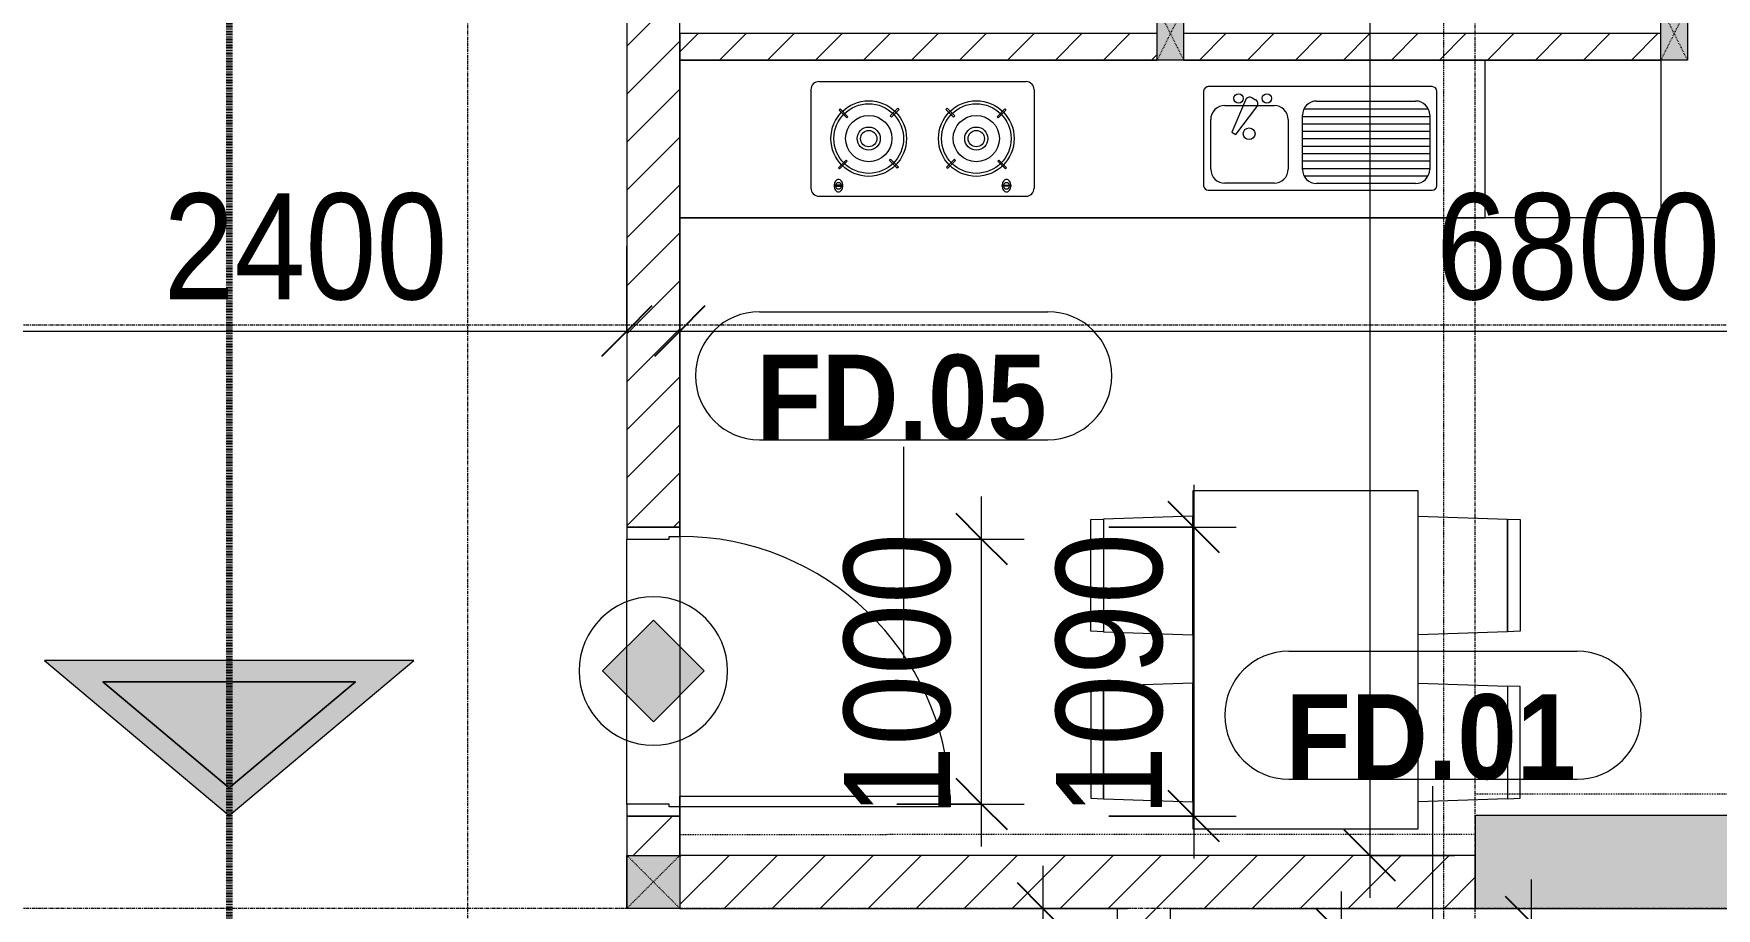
# Model space of a CAD drawing. Header units: millimetres. Extents: x 1591 to 240306, y -15958 to 82755.
# Drawn here: x 127616 to 133963, y 37037 to 40337 of the extents above; entities that cross this region are included whole.
import ezdxf

# ---------------------------------------------------------------- set-up
doc = ezdxf.new("R2010")
doc.units = ezdxf.units.MM
for name, pattern in [('1 NÉT CALL OUT', [6, 3, -3]), ('Dash', [6, 3, -3]), ('Dash 1_8_', [6.35, 3.175, -3.175]), ('Dash Dot 3_16_', [7.9375, 4.7625, -1.5875, 0, -1.5875]), ('Grid Line', [22.225, 12.7, -3.175, 3.175, -3.175])]:
    doc.linetypes.add(name, pattern=pattern)
for name, color, linetype, lineweight in [('0-1', 7, 'Continuous', 5), ('A-ANNO-DIMS', 211, 'Continuous', 9), ('A-ANNO-DIMS-160', 211, 'Continuous', 9), ('A-ANNO-NOTE', 131, 'Continuous', 9), ('A-AREA', 32, 'Dash 1_8_', 9), ('A-DETL-1', 90, '1 NÉT CALL OUT', 100), ('A-DETL-GENF-2', 1, 'Continuous', 9), ('A-DOOR-3', 1, 'Continuous', 9), ('A-DOOR-FRAM-1', 1, 'Continuous', 9), ('A-DOOR-IDEN', 31, 'Continuous', 9), ('A-FLOR-2', 9, 'Continuous', 9), ('A-WALL', 113, 'Continuous', 9), ('A-WALL-1', 253, 'Continuous', 18), ('A-WALL-3', 113, 'Continuous', 18), ('A-WALL-PATT-1', 10, 'Continuous', 9), ('A-WALL-PATT-2', 111, 'Continuous', 9), ('G-ANNO-SYMB-1', 111, 'Dash Dot 3_16_', 18), ('I-FURN', 30, 'Continuous', 9), ('I-FURN-1', 254, 'Continuous', 9), ('S-COLS', 52, 'Continuous', 9), ('S-COLS-1', 52, 'Continuous', 5), ('S-COLS-2', 7, 'Continuous', 18), ('S-COLS-3', 254, 'Continuous', 9), ('S-COLS-4', 253, 'Continuous', 18), ('S-COLS-5', 52, 'Continuous', 18), ('S-COLS-HDLN', 52, 'Dash', 9), ('S-COLS-HDLN-1', 9, 'Dash', 9), ('S-GRID-1', 1, 'Grid Line', 9)]:
    doc.layers.add(name, color=color, linetype=linetype, lineweight=lineweight)
doc.styles.add('Arial_B_3', font='arialbd_0.ttf', dxfattribs={"width": 0.9, "height": 320})
doc.styles.add('UTM Avo', font='UTM Avo.ttf', dxfattribs={"width": 0.9, "height": 400})
doc.dimstyles.new('1_Dim_chi_tiet_2_5', dxfattribs={"dimscale": 304.8, "dimtxt": 399.720379, "dimasz": 0.629921, "dimexe": 0.524934, "dimexo": 0.0625, "dimgap": 0.052493, "dimtad": 1, "dimdec": 0, "dimrnd": 5, "dimzin": 0, "dimdsep": 46, "dimtxsty": 'UTM Avo', "dimblk1": 'OBLIQUE', "dimblk2": 'OBLIQUE', "dimsah": 1, "dimcen": 0.09, "dimdle": 0.524934, "dimazin": 0, "dimtfac": 1, "dimtdec": 4, "dimtix": 1, "dimtmove": 0, "dimatfit": 3, "dimfxl": 1.049869, "dimfxlon": 1, "dimtvp": 1, "dimtolj": 1, "dimtzin": 0, "dimarcsym": 2})
doc.dimstyles.new('1_Dim_chi_tiet_2_5_1', dxfattribs={"dimscale": 304.8, "dimtxt": 399.720379, "dimasz": 0.629921, "dimexe": 0.524934, "dimexo": 0.0625, "dimgap": 0.052493, "dimtad": 1, "dimdec": 0, "dimrnd": 5, "dimzin": 0, "dimdsep": 46, "dimtxsty": 'UTM Avo', "dimblk1": 'OBLIQUE', "dimblk2": 'OBLIQUE', "dimsah": 1, "dimcen": 0.09, "dimdle": 0.524934, "dimazin": 0, "dimtfac": 1, "dimtdec": 4, "dimtix": 1, "dimtmove": 0, "dimatfit": 3, "dimfxl": 1.049869, "dimfxlon": 1, "dimtvp": 1, "dimtolj": 1, "dimtzin": 0, "dimarcsym": 2})
pattern_1 = [(45, (11001.35, 0), (-90.50967, 90.50967), [])]

# ---------------------------------------------------------------- blocks, each defined once
blk = doc.blocks.new('NCV_TKTC_KET CAU_rvt-1-TKCS_MB TẦNG 3-4')
at = {"layer": 'S-COLS-1'}
blk.add_hatch(color=256, dxfattribs=at).paths.add_polyline_path([(123352.6, 37036.9), (123352.6, 37386.9), (122052.6, 37386.9), (122052.6, 37036.9), (122207.7, 37036.9)])
at = {"layer": 'S-COLS-2'}
for p, q in [((123352.6, 37386.9), (122052.6, 37386.9)), ((122052.6, 37386.9), (122052.6, 37036.9)), ((122052.6, 37036.9), (123352.6, 37036.9))]:
    blk.add_line(p, q, dxfattribs=at)
blk = doc.blocks.new('G1_SOF - BO TRU - 100x200-746114-TKCS_MB TẦNG 3-4')
at = {"layer": 'S-COLS'}
blk.add_hatch(color=256, dxfattribs=at).paths.add_polyline_path([(50, -100), (50, 100), (-50, 100), (-50, -100)])
at = {"layer": 'S-COLS-4'}
for p, q in [((-50, 100), (50, 100)), ((-50, -100), (-50, 100)), ((50, 100), (50, -100)), ((50, -100), (-50, -100))]:
    blk.add_line(p, q, dxfattribs=at)
at = {"layer": 'S-COLS-HDLN-1'}
for p, q in [((50, -100), (-50, 100)), ((-50, -100), (50, 100))]:
    blk.add_line(p, q, dxfattribs=at)
blk = doc.blocks.new('HE BEP A1 - HE BEP A 2-V193-TKCS_MB TẦNG 3-4')
at = {"layer": 'I-FURN'}
for p, q in [((0, 0), (662.4, 0)), ((0, -594.4), (0, 0)), ((662.4, 0), (662.4, -594.4)), ((662.4, 0), (662.4, -594.4)), ((3700, 0), (662.4, 0)), ((844.9, -120.7), (844.9, -476.9)), ((1706.9, -103.2), (862.4, -103.2)), ((1724.4, -476.9), (1724.4, -120.7)), ((2364, -483.2), (2364, -111.2)), ((3175.6, -81.2), (2394, -81.2)), ((2451.6, -118.3), (2484.1, -118.3)), ((2451.6, -122.3), (2451.6, -118.3)), ((2484.1, -122.3), (2451.6, -122.3)), ((2484.1, -118.3), (2484.1, -122.3)), ((3085.5, -118.3), (3085.5, -122.3)), ((3118, -118.3), (3085.5, -118.3)), ((3085.5, -122.3), (3118, -122.3)), ((3118, -122.3), (3118, -118.3)), ((3205.6, -483.2), (3205.6, -111.2)), ((871.5, -386.8), (871.5, -182.3)), ((871.5, -184.9), (1351.6, -184.9)), ((877.9, -156.9), (1345.2, -156.9)), ((924.9, -128.9), (1298.3, -128.9)), ((1351.6, -182.3), (1351.6, -386.8)), ((1405.6, -369.9), (1405.6, -183.2)), ((1459, -129.9), (1644.4, -129.9)), ((1697.8, -183.2), (1697.8, -369.9)), ((2471.8, -183.9), (2467.4, -188.3)), ((2467.4, -188.3), (2496.5, -217.4)), ((2500.9, -213), (2471.8, -183.9)), ((2689.3, -186.7), (2660.2, -215.8)), ((2693.7, -191.1), (2689.3, -186.7)), ((2875.9, -191.1), (2880.3, -186.7)), ((2880.3, -186.7), (2909.4, -215.8)), ((3068.7, -213), (3097.9, -183.9)), ((3102.3, -188.3), (3073.1, -217.4)), ((3097.9, -183.9), (3102.3, -188.3)), ((871.5, -212.9), (1351.6, -212.9)), ((871.5, -240.9), (1351.6, -240.9)), ((2496.5, -217.4), (2500.9, -213)), ((2660.2, -215.8), (2664.6, -220.2)), ((2664.6, -220.2), (2693.7, -191.1)), ((2905, -220.2), (2875.9, -191.1)), ((2909.4, -215.8), (2905, -220.2)), ((3073.1, -217.4), (3068.7, -213)), ((871.5, -268.9), (1351.6, -268.9)), ((871.5, -296.9), (1351.6, -296.9)), ((1602.7, -313.4), (1523.8, -418.4)), ((1618.1, -322.3), (1602.7, -313.4)), ((871.5, -324.9), (1351.6, -324.9)), ((871.5, -352.9), (1351.6, -352.9)), ((1566.6, -443.1), (1618.1, -322.3)), ((2470.1, -405.9), (2499.2, -376.7)), ((2499.2, -376.7), (2503.6, -381.1)), ((2663, -383.9), (2667.3, -379.5)), ((2667.3, -379.5), (2696.5, -408.6)), ((2902.3, -379.5), (2873.2, -408.6)), ((2906.7, -383.9), (2902.3, -379.5)), ((3070.4, -376.7), (3066, -381.1)), ((3099.5, -405.9), (3070.4, -376.7)), ((871.5, -380.9), (1351.6, -380.9)), ((876.4, -408.9), (1346.8, -408.9)), ((1298.3, -440.1), (924.9, -440.1)), ((1644.4, -423.2), (1459, -423.2)), ((2474.5, -410.3), (2470.1, -405.9)), ((2503.6, -381.1), (2474.5, -410.3)), ((2692.1, -413), (2663, -383.9)), ((2696.5, -408.6), (2692.1, -413)), ((2873.2, -408.6), (2877.5, -413)), ((2877.5, -413), (2906.7, -383.9)), ((3066, -381.1), (3095.1, -410.3)), ((3095.1, -410.3), (3099.5, -405.9)), ((862.4, -494.4), (1706.9, -494.4)), ((1541.1, -452.3), (1528.6, -445.1)), ((3175.6, -513.2), (2394, -513.2))]:
    blk.add_line(p, q, dxfattribs=at)
for centre, radius in [((2581.9, -298.5), 142.6), ((2581.9, -298.5), 131.3), ((2987.7, -298.5), 142.6), ((2987.7, -298.5), 131.3), ((2581.9, -298.5), 87.2), ((2987.7, -298.5), 87.2), ((1552.8, -316.6), 22.2), ((2581.9, -298.5), 43.6), ((2581.9, -298.5), 30.9), ((2987.7, -298.5), 43.6), ((2987.7, -298.5), 30.9), ((1485.9, -449.9), 17.8), ((1592.6, -449.9), 17.8)]:
    blk.add_circle(centre, radius, dxfattribs=at)
for centre, radius, start, end in [((862.4, -120.7), 17.5, 90, 180), ((1706.9, -120.7), 17.5, 0, 90), ((2394, -111.2), 30, 90, 180), ((2485.1, -120.7), 33.5, 163.94189, 180), ((2485.1, -120.7), 33.5, 180, 196.05811), ((2476.6, -118.2), 24.7, 145.20397, 163.94189), ((2467.8, -120.3), 11.6, 9.71775, 170.28225), ((2467.8, -120.3), 11.6, 189.9102, 350.0898), ((2471.3, -114.5), 18.1, 120.79762, 145.20397), ((2467.9, -108.8), 11.5, 90, 120.79762), ((2467.9, -108.8), 11.5, 59.20238, 90), ((2464.5, -114.5), 18.1, 34.79603, 59.20238), ((2459.1, -118.2), 24.7, 16.05811, 34.79603), ((2450.6, -120.7), 33.5, 0, 16.05811), ((2450.6, -120.7), 33.5, 343.94189, 0), ((3119, -120.7), 33.5, 163.94189, 180), ((3119, -120.7), 33.5, 180, 196.05811), ((3110.5, -118.2), 24.7, 145.20397, 163.94189), ((3105.2, -114.5), 18.1, 120.79762, 145.20397), ((3101.8, -120.3), 11.6, 9.71775, 170.28225), ((3101.8, -120.3), 11.6, 189.9102, 350.0898), ((3101.8, -108.8), 11.5, 90, 120.79762), ((3101.8, -108.8), 11.5, 59.20238, 90), ((3098.4, -114.5), 18.1, 34.79603, 59.20238), ((3093, -118.2), 24.7, 16.05811, 34.79603), ((3084.5, -120.7), 33.5, 0, 16.05811), ((3084.5, -120.7), 33.5, 343.94189, 0), ((3175.6, -111.2), 30, 360, 90), ((924.9, -182.3), 53.3, 90, 180), ((1298.3, -182.3), 53.3, 0, 90), ((1459, -183.2), 53.3, 90, 180), ((1644.4, -183.2), 53.3, 0, 90), ((2476.6, -123.1), 24.7, 196.05811, 214.79603), ((2471.3, -126.9), 18.1, 214.79603, 239.20238), ((2467.9, -132.6), 11.5, 239.20238, 270), ((2467.9, -132.6), 11.5, 270, 300.79762), ((2464.5, -126.9), 18.1, 300.79762, 325.20397), ((2459.1, -123.1), 24.7, 325.20397, 343.94189), ((3110.5, -123.1), 24.7, 196.05811, 214.79603), ((3105.2, -126.9), 18.1, 214.79603, 239.20238), ((3101.8, -132.6), 11.5, 239.20238, 270), ((3101.8, -132.6), 11.5, 270, 300.79762), ((3098.4, -126.9), 18.1, 300.79762, 325.20397), ((3093, -123.1), 24.7, 325.20397, 343.94189), ((1459, -369.9), 53.3, 180, 270), ((1644.4, -369.9), 53.3, 270, 0), ((924.9, -386.8), 53.3, 180, 270), ((1298.3, -386.8), 53.3, 270, 0), ((1537.5, -429.7), 17.8, 140.53825, 240.0479), ((1549.9, -436.9), 17.8, 240.0479, 339.46209), ((862.4, -476.9), 17.5, 180, 270), ((1706.9, -476.9), 17.5, 270, 0), ((2394, -483.2), 30, 180, 270), ((3175.6, -483.2), 30, 270, 0)]:
    blk.add_arc(centre, radius, start, end, dxfattribs=at)
at = {"layer": 'I-FURN-1'}
for p, q in [((0, 0), (3700, 0)), ((0, -594.4), (0, 0))]:
    blk.add_line(p, q, dxfattribs=at)
blk = doc.blocks.new('RES_BAN AN 1 - RES_BAN AN 1-901196-TKCS_MB TẦNG 3-4')
at = {"layer": 'I-FURN-1'}
for p, q in [((-425, 0), (-425, -1275)), ((425, 0), (-425, 0)), ((425, -1275), (425, 0)), ((-761.9, -113.5), (-809.6, -115.1)), ((-809.6, -115.1), (-809.6, -536.9)), ((-761.9, -113.5), (-425, -102.3)), ((-761.9, -538.5), (-761.9, -113.5)), ((-761.9, -538.5), (-761.9, -113.5)), ((-425, -102.3), (-425, -549.7)), ((425, -102.3), (425, -549.7)), ((761.9, -113.5), (425, -102.3)), ((761.9, -538.5), (761.9, -113.5)), ((761.9, -113.5), (761.9, -538.5)), ((809.6, -115.1), (761.9, -113.5)), ((809.6, -536.9), (809.6, -115.1)), ((-809.6, -536.9), (-761.9, -538.5)), ((-425, -549.7), (-761.9, -538.5)), ((425, -549.7), (761.9, -538.5)), ((761.9, -538.5), (809.6, -536.9)), ((-809.6, -745.3), (-761.9, -743.8)), ((-809.6, -1167.2), (-809.6, -745.3)), ((-761.9, -743.8), (-425, -732.5)), ((-761.9, -1168.8), (-761.9, -743.8)), ((-761.9, -743.8), (-761.9, -1168.8)), ((-425, -732.5), (-425, -1180)), ((425, -732.5), (425, -1180)), ((761.9, -743.8), (425, -732.5)), ((761.9, -743.8), (809.6, -745.3)), ((761.9, -1168.8), (761.9, -743.8)), ((761.9, -1168.8), (761.9, -743.8)), ((809.6, -745.3), (809.6, -1167.2)), ((-761.9, -1168.8), (-809.6, -1167.2)), ((-425, -1180), (-761.9, -1168.8)), ((425, -1180), (761.9, -1168.8)), ((809.6, -1167.2), (761.9, -1168.8)), ((-425, -1275), (425, -1275))]:
    blk.add_line(p, q, dxfattribs=at)
blk = doc.blocks.new('NCV_TKTC_TANG 3 - 4_rvt-2-TKCS_MB TẦNG 3-4')
at = {"layer": 'A-WALL-PATT-1'}
h = blk.add_hatch(dxfattribs=at)
h.set_pattern_fill('FP_1', color=256, style=0, pattern_type=2)
h.set_pattern_definition([(45, (0, 0), (-90.50967, 90.50967), [])])
h.paths.add_polyline_path([(119052.6, 40236.9), (120852.6, 40236.9), (120852.6, 40336.9), (119052.6, 40336.9), (119052.6, 40283.7)])
h.paths.add_polyline_path([(120952.6, 40236.9), (122752.6, 40236.9), (122752.6, 40336.9), (120952.6, 40336.9)])
at = {"layer": 'A-FLOR-2'}
for p, q in [((120852.6, 40236.9), (119052.6, 40236.9)), ((119052.6, 40236.9), (119052.6, 39642.6)), ((120952.6, 40236.9), (120852.6, 40236.9)), ((122752.5, 40236.9), (120952.6, 40236.9)), ((122852.6, 40236.9), (122752.6, 40236.9)), ((119052.6, 39642.6), (119052.6, 37236.9))]:
    blk.add_line(p, q, dxfattribs=at)
at = {"layer": 'A-WALL-1'}
for p, q in [((120852.6, 40336.9), (119052.6, 40336.9)), ((119052.6, 40336.9), (119052.6, 40236.9)), ((122752.6, 40336.9), (120952.6, 40336.9)), ((119052.6, 40236.9), (120852.6, 40236.9)), ((120952.6, 40236.9), (122752.6, 40236.9))]:
    blk.add_line(p, q, dxfattribs=at)
at = {"layer": 'I-FURN-1', "rotation": 180}
for name, p in [('HE BEP A1 - HE BEP A 2-V193-TKCS_MB TẦNG 3-4', (122752.5, 39642.6)), ('RES_BAN AN 1 - RES_BAN AN 1-901196-TKCS_MB TẦNG 3-4', (121412.6, 37336.9))]:
    blk.add_blockref(name, p, dxfattribs=at)
at = {"layer": 'S-COLS-3', "rotation": 180}
for p in [(120902.6, 40336.9), (122802.6, 40336.9)]:
    blk.add_blockref('G1_SOF - BO TRU - 100x200-746114-TKCS_MB TẦNG 3-4', p, dxfattribs=at)
blk = doc.blocks.new('G1_SOF - BO TRU - 200x200-3054294-TKCS_MB TẦNG 3-4')
at = {"layer": 'S-COLS'}
blk.add_hatch(color=256, dxfattribs=at).paths.add_polyline_path([(100, 100), (-100, 100), (-100, -100), (100, -100)])
at = {"layer": 'S-COLS-5'}
for p, q in [((-100, 100), (100, 100)), ((-100, -100), (-100, 100)), ((100, 100), (100, -100)), ((100, -100), (-100, -100))]:
    blk.add_line(p, q, dxfattribs=at)
at = {"layer": 'S-COLS-HDLN'}
for p, q in [((100, -100), (-100, 100)), ((-100, -100), (100, 100))]:
    blk.add_line(p, q, dxfattribs=at)
blk = doc.blocks.new('FD_05 - FD_05-1000x2200mm-835434-TKCS_MB TẦNG 3-4')
at = {"layer": 'A-DETL-GENF-2'}
for p, q in [((470, 100), (470, 1120)), ((470, 1120), (510, 1120)), ((510, 1120), (510, 100)), ((510, 100), (470, 100))]:
    blk.add_line(p, q, dxfattribs=at)
blk.add_arc((510, 100), 1020, 92.24747, 180, dxfattribs=at)
at = {"layer": 'A-DOOR-FRAM-1'}
for p, q in [((-510, 100), (-545, 100)), ((-545, 100), (-545, -100)), ((-510, 60), (-510, 100)), ((545, 100), (510, 100)), ((510, 100), (510, 60)), ((545, -100), (545, 100)), ((-500, 60), (-510, 60)), ((-500, -100), (-500, 60)), ((510, 60), (500, 60)), ((500, 60), (500, -100)), ((-545, -100), (-500, -100)), ((500, -100), (545, -100))]:
    blk.add_line(p, q, dxfattribs=at)
blk = doc.blocks.new('DIMBLOCK23-TKCS_MB TẦNG 3-4')
at = {"layer": 'A-ANNO-DIMS-160'}
for p, q in [((131422.9, 37196.9), (131422.9, 35227.3)), ((131742.9, 37036.9), (131262.9, 37036.9)), ((131422.9, 37036.9), (131742.9, 37036.9)), ((131742.9, 35387.3), (131262.9, 35387.3)), ((131422.9, 35387.3), (131742.9, 35387.3))]:
    blk.add_line(p, q, dxfattribs=at)
at = {"layer": 'A-ANNO-DIMS-160', "lineweight": 25}
for p, q in [((131422.9, 37036.9), (131326.9, 37132.9)), ((131422.9, 37036.9), (131518.9, 36940.9)), ((131422.9, 35387.3), (131326.9, 35483.3)), ((131422.9, 35387.3), (131518.9, 35291.3))]:
    blk.add_line(p, q, dxfattribs=at)
at = {"layer": 'A-ANNO-DIMS-160', "color": 0, "insert": (130903.2, 35664.4), "char_height": 400, "width": 1314.636, "attachment_point": 1, "rotation": 90, "line_spacing_factor": 1.110334, "style": 'UTM Avo'}
blk.add_mtext('1650', dxfattribs=at)
blk = doc.blocks.new('_Oblique')
at = {"color": 0, "linetype": 'ByBlock', "lineweight": -2}
blk.add_line((-0.5, -0.5), (0.5, 0.5), dxfattribs=at)
blk = doc.blocks.new('DIMBLOCK99-TKCS_MB TẦNG 3-4')
at = {"layer": 'A-ANNO-DIMS-160'}
for p, q in [((133264.7, 37145.3), (133264.7, 35535.3)), ((133695.8, 36985.3), (133104.7, 36985.3)), ((133264.7, 36985.3), (133695.8, 36985.3)), ((133695.8, 35695.3), (133104.7, 35695.3)), ((133264.7, 35695.3), (133695.8, 35695.3))]:
    blk.add_line(p, q, dxfattribs=at)
at = {"layer": 'A-ANNO-DIMS-160', "lineweight": 25}
for p, q in [((133264.7, 36985.3), (133168.7, 37081.3)), ((133264.7, 36985.3), (133360.7, 36889.3)), ((133264.7, 35695.3), (133168.7, 35791.3)), ((133264.7, 35695.3), (133360.7, 35599.3))]:
    blk.add_line(p, q, dxfattribs=at)
at = {"layer": 'A-ANNO-DIMS-160', "color": 0, "insert": (132745.1, 35792.5), "char_height": 400, "width": 1314.636, "attachment_point": 1, "rotation": 90, "line_spacing_factor": 1.110334, "style": 'UTM Avo'}
blk.add_mtext('1290', dxfattribs=at)
blk = doc.blocks.new('DIMBLOCK147-TKCS_MB TẦNG 3-4')
at = {"layer": 'A-ANNO-DIMS-160'}
for p, q in [((132548.6, 37100.3), (132548.6, 35580.3)), ((132228.6, 36940.3), (132708.6, 36940.3)), ((132548.6, 36940.3), (132228.6, 36940.3)), ((132228.6, 35740.3), (132708.6, 35740.3)), ((132548.6, 35740.3), (132228.6, 35740.3))]:
    blk.add_line(p, q, dxfattribs=at)
at = {"layer": 'A-ANNO-DIMS-160', "lineweight": 25}
for p, q in [((132548.6, 36940.3), (132452.6, 37036.3)), ((132548.6, 36940.3), (132644.6, 36844.3)), ((132548.6, 35740.3), (132452.6, 35836.3)), ((132548.6, 35740.3), (132644.6, 35644.3))]:
    blk.add_line(p, q, dxfattribs=at)
at = {"layer": 'A-ANNO-DIMS-160', "color": 0, "insert": (132029, 35792.5), "char_height": 400, "width": 1314.636, "attachment_point": 1, "rotation": 90, "line_spacing_factor": 1.110334, "style": 'UTM Avo'}
blk.add_mtext('1200', dxfattribs=at)
blk = doc.blocks.new('HDNDCT_GHI CHÚ CỬA CHỐNG CHÁY EI30 - HDNDCT_GHI CHÚ CỬA CHỐNG CHÁY EI30-2461928-TKCS_MB TẦNG 3-4')
at = {"layer": 'A-ANNO-NOTE'}
blk.add_hatch(color=256, dxfattribs=at).paths.add_polyline_path([(-1.2, 0), (0, 1.2), (1.2, 0), (0, -1.2)])
for p, q in [((0, 1.2), (-1.2, 0)), ((1.2, 0), (0, 1.2)), ((-1.2, 0), (0, -1.2)), ((0, -1.2), (1.2, 0))]:
    blk.add_line(p, q, dxfattribs=at)
for start, end in [(360, 180), (180, 360)]:
    blk.add_arc((0, 0), 1.75, start, end, dxfattribs=at)
blk = doc.blocks.new('HDNDCT_MŨI TÊN THOÁT HIỂM - HDNDCT_MŨI TÊN THOÁT HIỂM-2437747-TKCS_MB TẦNG 3-4')
at = {"layer": 'A-ANNO-NOTE'}
h = blk.add_hatch(color=256, dxfattribs=at)
h.paths.add_polyline_path([(-3.153, 0), (0.5, 4.353), (0.5, -4.353)])
h.paths.add_polyline_path([(-2.5, 0), (0, -2.979), (0, 2.979)])
blk.add_hatch(color=256, dxfattribs=at).paths.add_polyline_path([(0, -2.979), (-2.5, 0), (0, 2.979)])
for p, q in [((0.5, 4.353), (-3.153, 0)), ((0.5, -4.353), (0.5, 4.353)), ((-2.5, 0), (0, 2.979)), ((0, 2.979), (-2.5, 0)), ((0, 2.979), (0, -2.979)), ((0, -2.979), (0, 2.979)), ((-3.153, 0), (0.5, -4.353)), ((0, -2.979), (-2.5, 0)), ((-2.5, 0), (0, -2.979))]:
    blk.add_line(p, q, dxfattribs=at)
blk = doc.blocks.new('DIMBLOCK173-TKCS_MB TẦNG 3-4')
at = {"layer": 'A-ANNO-DIMS-160'}
for p, q in [((127453.9, 39534.8), (127453.9, 39054.8)), ((127453.9, 39214.8), (127453.9, 39534.8)), ((129853.8, 39534.8), (129853.8, 39054.8)), ((129853.8, 39214.8), (129853.8, 39534.8)), ((127293.9, 39214.8), (130013.8, 39214.8))]:
    blk.add_line(p, q, dxfattribs=at)
at = {"layer": 'A-ANNO-DIMS-160', "lineweight": 25}
for p, q in [((127453.9, 39214.8), (127549.9, 39310.8)), ((129853.8, 39214.8), (129949.8, 39310.8)), ((127453.9, 39214.8), (127357.9, 39118.8)), ((129853.8, 39214.8), (129757.8, 39118.8))]:
    blk.add_line(p, q, dxfattribs=at)
at = {"layer": 'A-ANNO-DIMS-160', "color": 0, "insert": (128106.1, 39734.4), "char_height": 400, "width": 1314.636, "attachment_point": 1, "line_spacing_factor": 1.110334, "style": 'UTM Avo'}
blk.add_mtext('2400', dxfattribs=at)
blk = doc.blocks.new('DIMBLOCK212-TKCS_MB TẦNG 3-4')
at = {"layer": 'A-ANNO-DIMS-160'}
for p, q in [((133264.7, 37145.3), (133264.7, 35535.3)), ((133695.8, 36985.3), (133104.7, 36985.3)), ((133264.7, 36985.3), (133695.8, 36985.3)), ((133695.8, 35695.3), (133104.7, 35695.3)), ((133264.7, 35695.3), (133695.8, 35695.3))]:
    blk.add_line(p, q, dxfattribs=at)
at = {"layer": 'A-ANNO-DIMS-160', "lineweight": 25}
for p, q in [((133264.7, 36985.3), (133168.7, 37081.3)), ((133264.7, 36985.3), (133360.7, 36889.3)), ((133264.7, 35695.3), (133168.7, 35791.3)), ((133264.7, 35695.3), (133360.7, 35599.3))]:
    blk.add_line(p, q, dxfattribs=at)
at = {"layer": 'A-ANNO-DIMS-160', "color": 0, "insert": (132745.1, 35792.5), "char_height": 400, "width": 1314.636, "attachment_point": 1, "rotation": 90, "line_spacing_factor": 1.110334, "style": 'UTM Avo'}
blk.add_mtext('1290', dxfattribs=at)
blk = doc.blocks.new('DIMBLOCK263-TKCS_MB TẦNG 3-4')
at = {"layer": 'A-ANNO-DIMS-160'}
for p, q in [((132548.6, 37100.3), (132548.6, 35580.3)), ((132228.6, 36940.3), (132708.6, 36940.3)), ((132548.6, 36940.3), (132228.6, 36940.3)), ((132228.6, 35740.3), (132708.6, 35740.3)), ((132548.6, 35740.3), (132228.6, 35740.3))]:
    blk.add_line(p, q, dxfattribs=at)
at = {"layer": 'A-ANNO-DIMS-160', "lineweight": 25}
for p, q in [((132548.6, 36940.3), (132452.6, 37036.3)), ((132548.6, 36940.3), (132644.6, 36844.3)), ((132548.6, 35740.3), (132452.6, 35836.3)), ((132548.6, 35740.3), (132644.6, 35644.3))]:
    blk.add_line(p, q, dxfattribs=at)
at = {"layer": 'A-ANNO-DIMS-160', "color": 0, "insert": (132029, 35792.5), "char_height": 400, "width": 1314.636, "attachment_point": 1, "rotation": 90, "line_spacing_factor": 1.110334, "style": 'UTM Avo'}
blk.add_mtext('1200', dxfattribs=at)
blk = doc.blocks.new('STN_Door Tag - STN_Door Tag-1788670-TKCS_MB TẦNG 3-4')
at = {"layer": 'A-DOOR-IDEN'}
for p, q in [((-3.37, 1.495), (3.431, 1.495)), ((-3.37, -1.524), (3.431, -1.524))]:
    blk.add_line(p, q, dxfattribs=at)
for centre, start, end in [((-3.37, -0.015), 90, 270), ((3.431, -0.015), 270, 90)]:
    blk.add_arc(centre, 1.509, start, end, dxfattribs=at)
blk = doc.blocks.new('DIMBLOCK302-TKCS_MB TẦNG 3-4')
at = {"layer": 'A-ANNO-DIMS-160'}
for p, q in [((131992.1, 38635.3), (131992.1, 37225.3)), ((131672.1, 38475.3), (132152.1, 38475.3)), ((131992.1, 38475.3), (131672.1, 38475.3)), ((131672.1, 37385.3), (132152.1, 37385.3)), ((131992.1, 37385.3), (131672.1, 37385.3))]:
    blk.add_line(p, q, dxfattribs=at)
at = {"layer": 'A-ANNO-DIMS-160', "lineweight": 25}
for p, q in [((131992.1, 38475.3), (131896.1, 38571.3)), ((131992.1, 38475.3), (132088.1, 38379.3)), ((131992.1, 37385.3), (131896.1, 37481.3)), ((131992.1, 37385.3), (132088.1, 37289.3))]:
    blk.add_line(p, q, dxfattribs=at)
at = {"layer": 'A-ANNO-DIMS-160', "color": 0, "insert": (131472.5, 37382.5), "char_height": 400, "width": 1314.636, "attachment_point": 1, "rotation": 90, "line_spacing_factor": 1.110334, "style": 'UTM Avo'}
blk.add_mtext('1090', dxfattribs=at)
blk = doc.blocks.new('DIMBLOCK303-TKCS_MB TẦNG 3-4')
at = {"layer": 'A-ANNO-DIMS-160'}
for p, q in [((131192.1, 37270.3), (131192.1, 38590.3)), ((130872.1, 38430.3), (131352.1, 38430.3)), ((131192.1, 38430.3), (130872.1, 38430.3)), ((130872.1, 37430.3), (131352.1, 37430.3)), ((131192.1, 37430.3), (130872.1, 37430.3))]:
    blk.add_line(p, q, dxfattribs=at)
at = {"layer": 'A-ANNO-DIMS-160', "lineweight": 25}
for p, q in [((131192.1, 38430.3), (131096.1, 38526.3)), ((131192.1, 38430.3), (131288.1, 38334.3)), ((131192.1, 37430.3), (131096.1, 37526.3)), ((131192.1, 37430.3), (131288.1, 37334.3))]:
    blk.add_line(p, q, dxfattribs=at)
at = {"layer": 'A-ANNO-DIMS-160', "color": 0, "insert": (130672.5, 37382.5), "char_height": 400, "width": 1314.636, "attachment_point": 1, "rotation": 90, "line_spacing_factor": 1.110334, "style": 'UTM Avo'}
blk.add_mtext('1000', dxfattribs=at)
blk = doc.blocks.new('DIMBLOCK363-TKCS_MB TẦNG 3-4')
at = {"layer": 'A-ANNO-DIMS-160'}
for p, q in [((132656.1, 45396.9), (132656.1, 37076.9)), ((132976.1, 45236.9), (132496.1, 45236.9)), ((132656.1, 45236.9), (132976.1, 45236.9)), ((132976.1, 37236.9), (132496.1, 37236.9)), ((132656.1, 37236.9), (132976.1, 37236.9))]:
    blk.add_line(p, q, dxfattribs=at)
at = {"layer": 'A-ANNO-DIMS-160', "lineweight": 25}
for p, q in [((132656.1, 45236.9), (132560.1, 45332.9)), ((132656.1, 45236.9), (132752.1, 45140.9)), ((132656.1, 37236.9), (132560.1, 37332.9)), ((132656.1, 37236.9), (132752.1, 37140.9))]:
    blk.add_line(p, q, dxfattribs=at)
at = {"layer": 'A-ANNO-DIMS-160', "color": 0, "insert": (132136.4, 40689.2), "char_height": 400, "width": 1314.636, "attachment_point": 1, "rotation": 90, "line_spacing_factor": 1.110334, "style": 'UTM Avo'}
blk.add_mtext('8000', dxfattribs=at)
blk = doc.blocks.new('DIMBLOCK364-TKCS_MB TẦNG 3-4')
at = {"layer": 'A-ANNO-DIMS-160'}
for p, q in [((130053.8, 39534.8), (130053.8, 39054.8)), ((130053.8, 39214.8), (130053.8, 39534.8)), ((136853.9, 39534.8), (136853.9, 39054.8)), ((136853.9, 39214.8), (136853.9, 39534.8)), ((129893.8, 39214.8), (137013.9, 39214.8))]:
    blk.add_line(p, q, dxfattribs=at)
at = {"layer": 'A-ANNO-DIMS-160', "lineweight": 25}
for p, q in [((130053.8, 39214.8), (130149.8, 39310.8)), ((136853.9, 39214.8), (136949.9, 39310.8)), ((130053.8, 39214.8), (129957.8, 39118.8)), ((136853.9, 39214.8), (136757.9, 39118.8))]:
    blk.add_line(p, q, dxfattribs=at)
at = {"layer": 'A-ANNO-DIMS-160', "color": 0, "insert": (132906.1, 39734.4), "char_height": 400, "width": 1314.636, "attachment_point": 1, "line_spacing_factor": 1.110334, "style": 'UTM Avo'}
blk.add_mtext('6800', dxfattribs=at)

msp = doc.modelspace()

# ---------------------------------------------------------------- hatches: boundary and pattern name
at = {"layer": 'A-WALL-PATT-2'}
h = msp.add_hatch(dxfattribs=at)
h.set_pattern_fill('FP_1', color=256, style=0, pattern_type=2)
h.set_pattern_definition(pattern_1)
h.paths.add_polyline_path([(129985, 37236.9), (130053.8, 37236.9), (130053.8, 37385.3), (129853.8, 37385.3), (129853.9, 37236.9)])
h.paths.add_polyline_path([(129985, 38475.3), (130053.8, 38475.3), (130053.8, 41286.9), (129853.8, 41286.9), (129853.8, 38475.3)])
h = msp.add_hatch(dxfattribs=at)
h.set_pattern_fill('FP_1', color=256, style=0, pattern_type=2)
h.set_pattern_definition(pattern_1)
h.paths.add_polyline_path([(133053.9, 37036.9), (133053.9, 37236.9), (130053.9, 37236.9), (130053.9, 37036.9), (131903.9, 37036.9)])
h.paths.add_polyline_path([(129853.8, 37036.9), (129853.9, 37037), (129853.8, 37236.9)])
h = msp.add_hatch(dxfattribs=at)
h.set_pattern_fill('FP_1', color=256, style=0, pattern_type=2)
h.set_pattern_definition(pattern_1)
h.paths.add_polyline_path([(131903.9, 35387.3), (131903.9, 35695.3), (131703.9, 35695.3), (131703.9, 35387.3)])
h.paths.add_polyline_path([(131703.9, 36985.3), (131903.9, 36985.3), (131903.9, 37036.9), (131703.9, 37036.9)])

# ---------------------------------------------------------------- linework, layer by layer
at = {"layer": 'A-AREA'}
for p, q in [((130053.8, 40283.7), (130053.8, 40236.9)), ((130053.8, 40236.9), (130053.8, 39642.6)), ((130053.8, 39642.6), (130053.8, 39490.1)), ((130053.8, 38440.3), (130053.8, 37420.3)), ((133053.8, 37468.4), (133223.5, 37468.4)), ((133223.5, 37468.4), (134235.7, 37468.4)), ((130053.8, 37315.9), (133053.8, 37316.8))]:
    msp.add_line(p, q, dxfattribs=at)
at = {"layer": 'A-DETL-1'}
msp.add_line((128353.9, 52256.9), (128353.9, 36340.3), dxfattribs=at)
at = {"layer": 'A-DOOR-IDEN'}
for p, q in [((130898.1, 37981.7), (130898.1, 38778.5)), ((132894.5, 36899.9), (132894.5, 37497.6))]:
    msp.add_line(p, q, dxfattribs=at)
at = {"layer": 'A-WALL'}
for p, q in [((129853.8, 37430.3), (129853.8, 38430.3)), ((130053.8, 38440.3), (130053.8, 37420.3))]:
    msp.add_line(p, q, dxfattribs=at)
at = {"layer": 'A-WALL-3'}
for p, q in [((130053.8, 38475.3), (130053.8, 42136.9)), ((129853.8, 41286.9), (129853.8, 38475.3)), ((129853.8, 38475.3), (130053.8, 38475.3)), ((129853.8, 37385.3), (129853.8, 37036.9)), ((130053.8, 37385.3), (129853.8, 37385.3)), ((130053.8, 37236.9), (130053.8, 37385.3)), ((133053.9, 37236.9), (130053.9, 37236.9)), ((133053.9, 37036.9), (133053.9, 37236.9)), ((130053.9, 37036.9), (131703.9, 37036.9)), ((131703.9, 37036.9), (131703.9, 36985.3)), ((131903.9, 37036.9), (133053.9, 37036.9)), ((131903.9, 36985.3), (131903.9, 37036.9))]:
    msp.add_line(p, q, dxfattribs=at)
at = {"layer": 'G-ANNO-SYMB-1'}
msp.add_line((132933.9, 82373.8), (132933.9, 13547.9), dxfattribs=at)
at = {"layer": 'S-GRID-1'}
for p, q in [((129253.9, 19175.3), (129253.9, 76690.4)), ((133053.9, 19175.3), (133053.9, 76690.4)), ((139245.7, 39236.9), (45492.6, 39236.9)), ((139245.7, 37036.9), (45492.6, 37036.9))]:
    msp.add_line(p, q, dxfattribs=at)

# ---------------------------------------------------------------- block references
at = {"layer": '0-1'}
for name in ['NCV_TKTC_KET CAU_rvt-1-TKCS_MB TẦNG 3-4', 'NCV_TKTC_TANG 3 - 4_rvt-2-TKCS_MB TẦNG 3-4']:
    msp.add_blockref(name, (11001.4, 0), dxfattribs=at)
at = {"layer": 'A-ANNO-NOTE', "xscale": 160, "yscale": 160, "zscale": 160}
msp.add_blockref('HDNDCT_GHI CHÚ CỬA CHỐNG CHÁY EI30 - HDNDCT_GHI CHÚ CỬA CHỐNG CHÁY EI30-2461928-TKCS_MB TẦNG 3-4', (129953.8, 37932.4), dxfattribs=at)
at = {"layer": 'A-ANNO-NOTE', "xscale": 160, "yscale": 160, "zscale": 160, "rotation": 90.00000000000014}
msp.add_blockref('HDNDCT_MŨI TÊN THOÁT HIỂM - HDNDCT_MŨI TÊN THOÁT HIỂM-2437747-TKCS_MB TẦNG 3-4', (128353.9, 37891.4), dxfattribs=at)
at = {"layer": 'A-DOOR-3', "rotation": 270.0000000000001}
msp.add_blockref('FD_05 - FD_05-1000x2200mm-835434-TKCS_MB TẦNG 3-4', (129953.8, 37930.3), dxfattribs=at)
at = {"layer": 'A-DOOR-IDEN', "xscale": 159.9999999999999, "yscale": 159.9999999999999, "zscale": 159.9999999999999}
for p in [(130893.2, 39048.8), (132889.6, 37767.9)]:
    msp.add_blockref('STN_Door Tag - STN_Door Tag-1788670-TKCS_MB TẦNG 3-4', p, dxfattribs=at)
at = {"layer": 'S-COLS', "rotation": 180}
msp.add_blockref('G1_SOF - BO TRU - 200x200-3054294-TKCS_MB TẦNG 3-4', (129953.9, 37136.9), dxfattribs=at)

# ---------------------------------------------------------------- texts
at = {"layer": 'A-DOOR-IDEN', "char_height": 320, "width": 1124.64, "attachment_point": 5, "line_spacing_factor": 0.936439, "style": 'Arial_B_3'}
for s, insert in [('\\pt7.2,14.4,21.6,28.8,36,43.2,50.4,57.6,64.8,72,79.2,86.4,93.6,100.8,108,115.2,122.4,129.6,136.8,144,151.2,158.4,165.6,172.8,180,187.2,194.4,201.6,208.8,216,223.2,230.4;FD.05', (130889.9, 38963.4)), ('\\pt7.2,14.4,21.6,28.8,36,43.2,50.4,57.6,64.8,72,79.2,86.4,93.6,100.8,108,115.2,122.4,129.6,136.8,144,151.2,158.4,165.6,172.8,180,187.2,194.4,201.6,208.8,216,223.2,230.4;FD.01', (132886.4, 37682.6))]:
    msp.add_mtext(s, dxfattribs=dict(at, insert=insert))

# ---------------------------------------------------------------- dimensions: what is measured, and where the dimension line sits
at = {"layer": 'A-ANNO-DIMS'}
for base, p1, p2, dimstyle, override, picture, middle in [((132656.1, 37236.9), (132976.1, 45236.9), (132976.1, 37236.9), '1_Dim_chi_tiet_2_5_1', {"dimpost": '<>', "dimfxl": 8000}, 'DIMBLOCK363-TKCS_MB TẦNG 3-4', (132433.1, 41236.9)), ((131192.1, 38430.3), (130872.1, 37430.3), (130872.1, 38430.3), '1_Dim_chi_tiet_2_5_1', {"dimpost": '<>', "dimfxl": 1000}, 'DIMBLOCK303-TKCS_MB TẦNG 3-4', (130969.2, 37930.3)), ((131992.1, 37385.3), (131672.1, 38475.3), (131672.1, 37385.3), '1_Dim_chi_tiet_2_5_1', {"dimpost": '<>', "dimfxl": 1090}, 'DIMBLOCK302-TKCS_MB TẦNG 3-4', (131769.2, 37930.3)), ((131422.9, 35387.3), (131742.9, 37036.9), (131742.9, 35387.3), '1_Dim_chi_tiet_2_5', {"dimpost": '<>', "dimfxl": 1649.625653}, 'DIMBLOCK23-TKCS_MB TẦNG 3-4', (131199.9, 36212.1)), ((133264.7, 35695.3), (133695.8, 36985.3), (133695.8, 35695.3), '1_Dim_chi_tiet_2_5', {"dimpost": '<>', "dimfxl": 1290}, 'DIMBLOCK99-TKCS_MB TẦNG 3-4', (133041.7, 36340.3)), ((133264.7, 35695.3), (133695.8, 36985.3), (133695.8, 35695.3), '1_Dim_chi_tiet_2_5', {"dimpost": '<>', "dimfxl": 1290}, 'DIMBLOCK212-TKCS_MB TẦNG 3-4', (133041.7, 36340.3)), ((132548.6, 35740.3), (132228.6, 36940.3), (132228.6, 35740.3), '1_Dim_chi_tiet_2_5', {"dimpost": '<>', "dimfxl": 1200}, 'DIMBLOCK147-TKCS_MB TẦNG 3-4', (132325.7, 36340.3)), ((132548.6, 35740.3), (132228.6, 36940.3), (132228.6, 35740.3), '1_Dim_chi_tiet_2_5_1', {"dimpost": '<>', "dimfxl": 1200}, 'DIMBLOCK263-TKCS_MB TẦNG 3-4', (132325.7, 36340.3))]:
    dim = msp.add_linear_dim(base=base, p1=p1, p2=p2, angle=90, dimstyle=dimstyle, override=override, dxfattribs=at)
    dim.commit()
    dim.dimension.update_dxf_attribs({"geometry": picture, "text_midpoint": middle})
for base, p1, p2, dimstyle, override, picture, middle in [((129853.8, 39214.8), (127453.9, 39534.8), (129853.8, 39534.8), '1_Dim_chi_tiet_2_5', {"dimpost": '<>', "dimfxl": 2399.928669}, 'DIMBLOCK173-TKCS_MB TẦNG 3-4', (128653.9, 39437.8)), ((136853.9, 39214.8), (130053.8, 39534.8), (136853.9, 39534.8), '1_Dim_chi_tiet_2_5_1', {"dimpost": '<>', "dimfxl": 6800.071331}, 'DIMBLOCK364-TKCS_MB TẦNG 3-4', (133453.9, 39437.8))]:
    dim = msp.add_linear_dim(base=base, p1=p1, p2=p2, dimstyle=dimstyle, override=override, dxfattribs=at)
    dim.commit()
    dim.dimension.update_dxf_attribs({"geometry": picture, "text_midpoint": middle})

doc.saveas('drawing.dxf')
